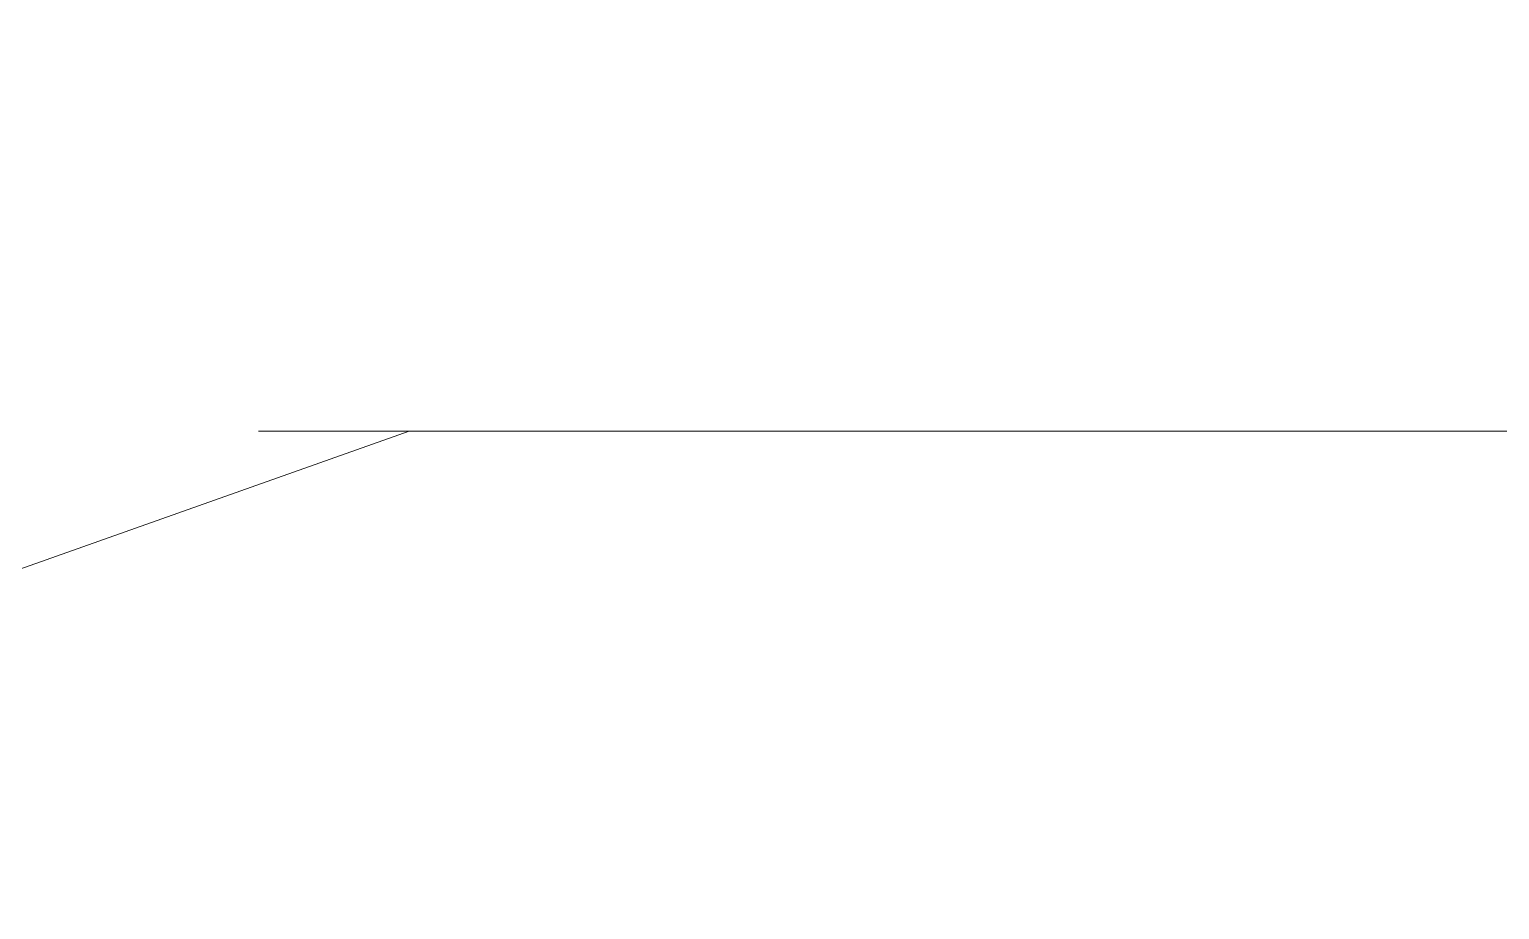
# Model space of a CAD drawing. Header units: millimetres. Extents: x 475159934 to 476245151, y 4620917055 to 4621447368.
# Drawn here: x 475253397 to 475278633, y 4621212074 to 4621227188 of the extents above; entities that cross this region are included whole.
import ezdxf

# ---------------------------------------------------------------- set-up
doc = ezdxf.new("R2010")
doc.units = ezdxf.units.MM
doc.header["$MEASUREMENT"] = 0
for name, color, linetype, lineweight in [('New_Structural - Bearing_Pen_No__1', 1, 'Continuous', 0), ('New_ნავეთების კონტურები გრგ2_Pen_No__1', 1, 'Continuous', 0), ('zoma_Pen_No__142', 142, 'Continuous', 0)]:
    doc.layers.add(name, color=color, linetype=linetype, lineweight=lineweight)
doc.layers.add('zoma', color=7, linetype='Continuous')
doc.styles.add('GENERATED_STYLE_3', font='arial.ttf')
doc.linetypes.add('Break', pattern='A,0,[1,12. бѓљбѓ\x98бѓЎбѓ\x98 бѓ’бѓђбѓ¦бѓ”бѓ‘бѓ”бѓ‘бѓ\x981.Shx,S=15.679026,R=0,X=0,Y=0],-1975.557214,0', length=1975.557214)
doc.dimstyles.new('GENERATED_STYLE__3', dxfattribs={"dimtxt": 200, "dimasz": 64.421331, "dimexe": 0.18, "dimexo": 3, "dimgap": 0, "dimtad": 1, "dimtih": 1, "dimtoh": 1, "dimlfac": 0.001, "dimzin": 0, "dimdsep": 46, "dimtxsty": 'GENERATED_STYLE_3', "dimblk": 'ARROWHEAD_2', "dimblk1": 'ARROWHEAD_2', "dimblk2": 'ARROWHEAD_2', "dimcen": 0.09, "dimclrd": 142, "dimclre": 142, "dimclrt": 142, "dimadec": 0, "dimazin": 0, "dimtfac": 1, "dimtdec": 4, "dimtmove": 0, "dimatfit": 3, "dimfxl": 1, "dimtolj": 1, "dimtzin": 0, "dimarcsym": 0})

# ---------------------------------------------------------------- blocks, each defined once
blk = doc.blocks.new('*D463', base_point=(475826096, 4621095193))
at = {"layer": 'zoma_Pen_No__142', "color": 142, "linetype": 'Continuous', "lineweight": 0, "transparency": 16777216}
for p, q in [((475233186, 4621235936), (475233227, 4621235936)), ((475233252, 4621235978), (475233203, 4621235893)), ((475233227, 4621235872), (475233227, 4621235999)), ((475233227, 4621235936), (475297127, 4621235936)), ((475297103, 4621235893), (475297152, 4621235978)), ((475297127, 4621235872), (475297127, 4621235999)), ((475297127, 4621235936), (475297169, 4621235936))]:
    blk.add_line(p, q, dxfattribs=at)
at = {"layer": 'zoma_Pen_No__142', "color": 142, "lineweight": 0, "transparency": 16777216, "insert": (475264834, 4621235976), "char_height": 200, "attachment_point": 7, "style": 'GENERATED_STYLE_3'}
blk.add_mtext('\\A1;{\\pql;\\fArial|b0|i0|c204|p0;\\W1.000000;63.90}', dxfattribs=at)
blk = doc.blocks.new('ARROWHEAD_2')
at = {"color": 0, "linetype": 'Continuous', "lineweight": 0}
for p, q in [((0, 0), (-1, 0)), ((-0.38, -0.66), (0.38, 0.66))]:
    blk.add_line(p, q, dxfattribs=at)

msp = doc.modelspace()

# ---------------------------------------------------------------- linework, layer by layer
at = {"layer": 'New_Structural - Bearing_Pen_No__1', "color": 1, "linetype": 'Break', "lineweight": 0}
msp.add_line((475257329.142, 4621220291.354), (475306239.486, 4621220291.354), dxfattribs=at)
at = {"layer": 'New_ნავეთების კონტურები გრგ2_Pen_No__1', "color": 1, "linetype": 'Continuous', "lineweight": 0}
msp.add_lwpolyline([(475259917.721, 4621220291.354), (475225314.899, 4621208024.758)], dxfattribs=at)

# ---------------------------------------------------------------- dimensions: what is measured, and where the dimension line sits
at = {"layer": 'zoma', "color": 142, "linetype": 'Continuous', "lineweight": 0}
dim = msp.add_linear_dim(base=(475297127.471, 4621235935.841), p1=(475233227.478, 4621237997.536), p2=(475297127.471, 4621219503.822), dimstyle='GENERATED_STYLE__3', dxfattribs=at)
dim.commit()
dim.dimension.update_dxf_attribs({"geometry": '*D463', "text_midpoint": (475265169.301, 4621236075.841), "dimtype": 160})

doc.saveas('drawing.dxf')
